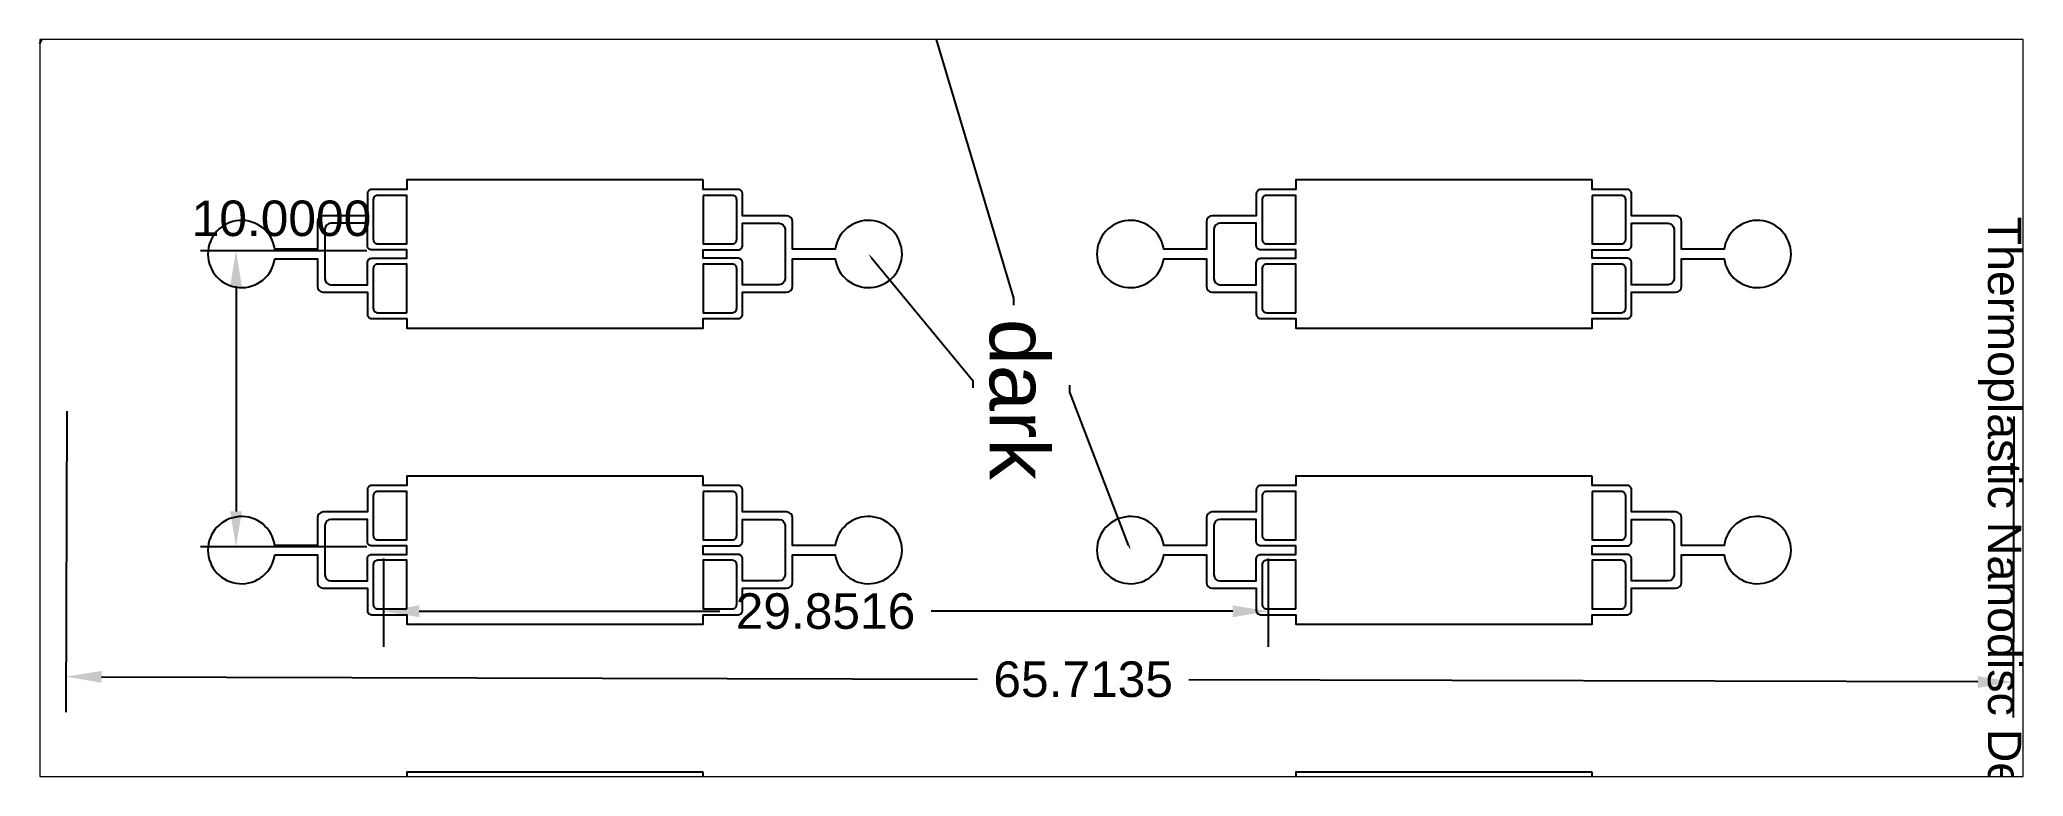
# Paper-space layout 'Layout4' of a CAD drawing. Header units: millimetres. Extents: x 0.2 to 10.3, y 2.2 to 5.9.
# The model-space entities are those that its viewports show. They can reach past a viewport. Long polylines and large blocks are cut down to what shows.
import ezdxf
from ezdxf import colors
from ezdxf.entities.mleader import LeaderData, LeaderLine
from ezdxf.math import Vec2, Vec3

# ---------------------------------------------------------------- set-up
doc = ezdxf.new("R2010")
doc.units = ezdxf.units.MM
doc.header["$MEASUREMENT"] = 0
doc.layers.add('Instructions', color=3, linetype='Continuous')
doc.styles.get("Standard").update_dxf_attribs({"font": 'arial.ttf'})
doc.dimstyles.get("Standard").update_dxf_attribs({"dimtxt": 0.18, "dimasz": 0.18, "dimexe": 0.18, "dimexo": 0.0625, "dimgap": 0.09, "dimtad": 0, "dimtih": 1, "dimtoh": 1, "dimdec": 4, "dimzin": 0, "dimdsep": 46, "dimtxsty": 'Standard', "dimcen": 0.09, "dimadec": 0, "dimazin": 0, "dimtfac": 1, "dimtdec": 4, "dimtofl": 0, "dimtmove": 0, "dimatfit": 3, "dimfxl": 1, "dimtolj": 1, "dimtzin": 0, "dimarcsym": 0})

# ---------------------------------------------------------------- blocks, each defined once
blk = doc.blocks.new('*D21')
at = {"color": 0, "lineweight": -2, "transparency": 16777216}
for p, q in [((0.369, 4.046), (0.365, 2.521)), ((10.223, 4.019), (10.219, 2.494)), ((0.546, 2.7), (4.978, 2.688)), ((10.04, 2.674), (6.047, 2.685))]:
    blk.add_line(p, q, dxfattribs=at)
at = {"color": 0, "transparency": 16777216}
for points in [[(0.546, 2.73), (0.545, 2.67), (0.366, 2.701)], [(10.04, 2.704), (10.04, 2.644), (10.22, 2.674)]]:
    blk.add_solid(points, dxfattribs=at)
at = {"layer": 'Defpoints', "color": 0, "transparency": 16777216}
for p in [(0.369, 4.108), (10.223, 4.081), (10.22, 2.674)]:
    blk.add_point(p, dxfattribs=at)
at = {"color": 0, "transparency": 16777216, "insert": (5.513, 2.687), "char_height": 0.18, "attachment_point": 5}
blk.add_mtext('\\A1;65.7135', dxfattribs=at)
blk = doc.blocks.new('*D22')
at = {"color": 0, "lineweight": -2, "transparency": 16777216}
for p, q in [((1.973, 3.299), (1.973, 2.852)), ((6.45, 3.299), (6.45, 2.852)), ((2.153, 3.032), (3.674, 3.032)), ((6.27, 3.032), (4.744, 3.032))]:
    blk.add_line(p, q, dxfattribs=at)
at = {"color": 0, "transparency": 16777216}
for points in [[(2.153, 3.062), (2.153, 3.002), (1.973, 3.032)], [(6.27, 3.062), (6.27, 3.002), (6.45, 3.032)]]:
    blk.add_solid(points, dxfattribs=at)
at = {"layer": 'Defpoints', "color": 0, "transparency": 16777216}
for p in [(1.973, 3.362), (6.45, 3.362), (6.45, 3.032)]:
    blk.add_point(p, dxfattribs=at)
at = {"color": 0, "transparency": 16777216, "insert": (4.209, 3.032), "char_height": 0.18, "attachment_point": 5}
blk.add_mtext('\\A1;29.8516', dxfattribs=at)
blk = doc.blocks.new('*D23')
at = {"color": 0, "lineweight": -2, "transparency": 16777216}
for p, q in [((1.888, 4.858), (1.046, 4.858)), ((1.226, 4.678), (1.226, 3.538)), ((1.888, 3.358), (1.046, 3.358))]:
    blk.add_line(p, q, dxfattribs=at)
at = {"color": 0, "transparency": 16777216}
for points in [[(1.196, 4.678), (1.256, 4.678), (1.226, 4.858)], [(1.196, 3.538), (1.256, 3.538), (1.226, 3.358)]]:
    blk.add_solid(points, dxfattribs=at)
at = {"layer": 'Defpoints', "color": 0, "transparency": 16777216}
for p in [(1.951, 4.858), (1.226, 3.358), (1.951, 3.358)]:
    blk.add_point(p, dxfattribs=at)
at = {"color": 0, "transparency": 16777216, "insert": (1.456, 5.021), "char_height": 0.18, "attachment_point": 5}
blk.add_mtext('\\A1;10.0000', dxfattribs=at)

msp = doc.modelspace()

# ---------------------------------------------------------------- linework, layer by layer
for points in [[(107.984, 57.913), (107.984, 47.913), (108.303, 47.913), (108.303, 46.731, 0.428465), (108.453, 46.581), (109.195, 46.581), (109.195, 45.095, 0.409969), (109.395, 44.895), (110.324, 44.895), (110.324, 44.177), (110.324, 43.459), (110.324, 43.459, 14.106487), (110.644, 43.459), (110.644, 43.459), (110.644, 44.177), (110.644, 44.895), (111.573, 44.895, 0.409969), (111.773, 45.095), (111.773, 46.581), (112.515, 46.581, 0.428465), (112.665, 46.731), (112.665, 47.913), (112.984, 47.913), (112.984, 57.913), (112.665, 57.913), (112.665, 59.095, 0.428465), (112.515, 59.245), (111.773, 59.245), (111.773, 60.731, 0.409969), (111.573, 60.931), (110.644, 60.931), (110.644, 61.649), (110.644, 62.368), (110.644, 62.368, 14.106487), (110.324, 62.368), (110.324, 62.368), (110.324, 61.649), (110.324, 60.931), (109.395, 60.931, 0.409969), (109.195, 60.731), (109.195, 59.245), (108.453, 59.245, 0.428465), (108.303, 59.095), (108.303, 57.913), (107.984, 57.913)], [(117.984, 57.913), (117.984, 47.913), (118.303, 47.913), (118.303, 46.731, 0.428465), (118.453, 46.581), (119.195, 46.581), (119.195, 45.095, 0.409969), (119.395, 44.895), (120.324, 44.895), (120.324, 44.177), (120.324, 43.459), (120.324, 43.459, 14.106487), (120.644, 43.459), (120.644, 43.459), (120.644, 44.177), (120.644, 44.895), (121.573, 44.895, 0.409969), (121.773, 45.095), (121.773, 46.581), (122.515, 46.581, 0.428465), (122.665, 46.731), (122.665, 47.913), (122.984, 47.913), (122.984, 57.913), (122.665, 57.913), (122.665, 59.095, 0.428465), (122.515, 59.245), (121.773, 59.245), (121.773, 60.731, 0.409969), (121.573, 60.931), (120.644, 60.931), (120.644, 61.649), (120.644, 62.368), (120.644, 62.368, 14.106487), (120.324, 62.368), (120.324, 62.368), (120.324, 61.649), (120.324, 60.931), (119.395, 60.931, 0.409969), (119.195, 60.731), (119.195, 59.245), (118.453, 59.245, 0.428465), (118.303, 59.095), (118.303, 57.913), (117.984, 57.913)], [(127.984, 57.913), (127.984, 47.913), (128.303, 47.913), (128.303, 46.731, 0.428465), (128.453, 46.581), (129.195, 46.581)], [(129.195, 59.245), (128.453, 59.245, 0.428465), (128.303, 59.095), (128.303, 57.913), (127.984, 57.913)], [(110.324, 60.678), (111.321, 60.678, -0.409969), (111.521, 60.478), (111.521, 59.245), (110.779, 59.245, 0.428465), (110.629, 59.095), (110.629, 57.913), (110.34, 57.913), (110.34, 59.095, 0.428465), (110.19, 59.245), (109.448, 59.245), (109.448, 60.478, -0.409969), (109.648, 60.678), (110.644, 60.678)], [(120.324, 60.678), (121.321, 60.678, -0.409969), (121.521, 60.478), (121.521, 59.245), (120.779, 59.245, 0.428465), (120.629, 59.095), (120.629, 57.913), (120.34, 57.913), (120.34, 59.095, 0.428465), (120.19, 59.245), (119.448, 59.245), (119.448, 60.478, -0.409969), (119.648, 60.678), (120.644, 60.678)], [(110.324, 45.148), (111.321, 45.148, 0.409969), (111.521, 45.348), (111.521, 46.581), (110.779, 46.581, -0.428465), (110.629, 46.731), (110.629, 47.913), (110.34, 47.913), (110.34, 46.731, -0.428465), (110.19, 46.581), (109.448, 46.581), (109.448, 45.348, 0.409969), (109.648, 45.148), (110.644, 45.148)], [(120.324, 45.148), (121.321, 45.148, 0.409969), (121.521, 45.348), (121.521, 46.581), (120.779, 46.581, -0.428465), (120.629, 46.731), (120.629, 47.913), (120.34, 47.913), (120.34, 46.731, -0.428465), (120.19, 46.581), (119.448, 46.581), (119.448, 45.348, 0.409969), (119.648, 45.148), (120.644, 45.148)], [(107.984, 27.913), (107.984, 17.913), (108.303, 17.913), (108.303, 16.731, 0.428465), (108.453, 16.581), (109.195, 16.581), (109.195, 15.095, 0.409969), (109.395, 14.895), (110.324, 14.895), (110.324, 14.177), (110.324, 13.459), (110.324, 13.459, 14.106487), (110.644, 13.459), (110.644, 13.459), (110.644, 14.177), (110.644, 14.895), (111.573, 14.895, 0.409969), (111.773, 15.095), (111.773, 16.581), (112.515, 16.581, 0.428465), (112.665, 16.731), (112.665, 17.913), (112.984, 17.913), (112.984, 27.913), (112.665, 27.913), (112.665, 29.095, 0.428465), (112.515, 29.245), (111.773, 29.245), (111.773, 30.731, 0.409969), (111.573, 30.931), (110.644, 30.931), (110.644, 31.649), (110.644, 32.368), (110.644, 32.368, 14.106487), (110.324, 32.368), (110.324, 32.368), (110.324, 31.649), (110.324, 30.931), (109.395, 30.931, 0.409969), (109.195, 30.731), (109.195, 29.245), (108.453, 29.245, 0.428465), (108.303, 29.095), (108.303, 27.913), (107.984, 27.913)], [(117.984, 27.913), (117.984, 17.913), (118.303, 17.913), (118.303, 16.731, 0.428465), (118.453, 16.581), (119.195, 16.581), (119.195, 15.095, 0.409969), (119.395, 14.895), (120.324, 14.895), (120.324, 14.177), (120.324, 13.459), (120.324, 13.459, 14.106487), (120.644, 13.459), (120.644, 13.459), (120.644, 14.177), (120.644, 14.895), (121.573, 14.895, 0.409969), (121.773, 15.095), (121.773, 16.581), (122.515, 16.581, 0.428465), (122.665, 16.731), (122.665, 17.913), (122.984, 17.913), (122.984, 27.913), (122.665, 27.913), (122.665, 29.095, 0.428465), (122.515, 29.245), (121.773, 29.245), (121.773, 30.731, 0.409969), (121.573, 30.931), (120.644, 30.931), (120.644, 31.649), (120.644, 32.368), (120.644, 32.368, 14.106487), (120.324, 32.368), (120.324, 32.368), (120.324, 31.649), (120.324, 30.931), (119.395, 30.931, 0.409969), (119.195, 30.731), (119.195, 29.245), (118.453, 29.245, 0.428465), (118.303, 29.095), (118.303, 27.913), (117.984, 27.913)], [(127.984, 27.913), (127.984, 17.913), (128.303, 17.913), (128.303, 16.731, 0.428465), (128.453, 16.581), (129.195, 16.581)], [(129.195, 29.245), (128.453, 29.245, 0.428465), (128.303, 29.095), (128.303, 27.913), (127.984, 27.913)], [(110.324, 30.678), (111.321, 30.678, -0.409969), (111.521, 30.478), (111.521, 29.245), (110.779, 29.245, 0.428465), (110.629, 29.095), (110.629, 27.913), (110.34, 27.913), (110.34, 29.095, 0.428465), (110.19, 29.245), (109.448, 29.245), (109.448, 30.478, -0.409969), (109.648, 30.678), (110.644, 30.678)], [(120.324, 30.678), (121.321, 30.678, -0.409969), (121.521, 30.478), (121.521, 29.245), (120.779, 29.245, 0.428465), (120.629, 29.095), (120.629, 27.913), (120.34, 27.913), (120.34, 29.095, 0.428465), (120.19, 29.245), (119.448, 29.245), (119.448, 30.478, -0.409969), (119.648, 30.678), (120.644, 30.678)], [(110.324, 15.148), (111.321, 15.148, 0.409969), (111.521, 15.348), (111.521, 16.581), (110.779, 16.581, -0.428465), (110.629, 16.731), (110.629, 17.913), (110.34, 17.913), (110.34, 16.731, -0.428465), (110.19, 16.581), (109.448, 16.581), (109.448, 15.348, 0.409969), (109.648, 15.148), (110.644, 15.148)], [(120.324, 15.148), (121.321, 15.148, 0.409969), (121.521, 15.348), (121.521, 16.581), (120.779, 16.581, -0.428465), (120.629, 16.731), (120.629, 17.913), (120.34, 17.913), (120.34, 16.731, -0.428465), (120.19, 16.581), (119.448, 16.581), (119.448, 15.348, 0.409969), (119.648, 15.148), (120.644, 15.148)]]:
    msp.add_lwpolyline(points, format="xyb")
for points in [[(108.503, 57.913), (110.14, 57.913), (110.14, 58.896, 0.428465), (109.99, 59.046), (109.448, 59.046), (108.653, 59.046, 0.428465), (108.503, 58.896)], [(112.466, 58.896, 0.428465), (112.316, 59.046), (111.521, 59.046), (110.978, 59.046, 0.428465), (110.828, 58.896), (110.828, 57.913), (112.466, 57.913)], [(118.503, 57.913), (120.14, 57.913), (120.14, 58.896, 0.428465), (119.99, 59.046), (119.448, 59.046), (118.653, 59.046, 0.428465), (118.503, 58.896)], [(122.466, 58.896, 0.428465), (122.316, 59.046), (121.521, 59.046), (120.978, 59.046, 0.428465), (120.828, 58.896), (120.828, 57.913), (122.466, 57.913)], [(108.503, 46.931, 0.428465), (108.653, 46.781), (109.448, 46.781), (109.99, 46.781, 0.428465), (110.14, 46.931), (110.14, 47.913), (108.503, 47.913)], [(112.466, 47.913), (110.828, 47.913), (110.828, 46.931, 0.428465), (110.978, 46.781), (111.521, 46.781), (112.316, 46.781, 0.428465), (112.466, 46.931)], [(118.503, 46.931, 0.428465), (118.653, 46.781), (119.448, 46.781), (119.99, 46.781, 0.428465), (120.14, 46.931), (120.14, 47.913), (118.503, 47.913)], [(122.466, 47.913), (120.828, 47.913), (120.828, 46.931, 0.428465), (120.978, 46.781), (121.521, 46.781), (122.316, 46.781, 0.428465), (122.466, 46.931)], [(108.503, 27.913), (110.14, 27.913), (110.14, 28.896, 0.428465), (109.99, 29.046), (109.448, 29.046), (108.653, 29.046, 0.428465), (108.503, 28.896)], [(112.466, 28.896, 0.428465), (112.316, 29.046), (111.521, 29.046), (110.978, 29.046, 0.428465), (110.828, 28.896), (110.828, 27.913), (112.466, 27.913)], [(118.503, 27.913), (120.14, 27.913), (120.14, 28.896, 0.428465), (119.99, 29.046), (119.448, 29.046), (118.653, 29.046, 0.428465), (118.503, 28.896)], [(122.466, 28.896, 0.428465), (122.316, 29.046), (121.521, 29.046), (120.978, 29.046, 0.428465), (120.828, 28.896), (120.828, 27.913), (122.466, 27.913)], [(108.503, 16.931, 0.428465), (108.653, 16.781), (109.448, 16.781), (109.99, 16.781, 0.428465), (110.14, 16.931), (110.14, 17.913), (108.503, 17.913)], [(112.466, 17.913), (110.828, 17.913), (110.828, 16.931, 0.428465), (110.978, 16.781), (111.521, 16.781), (112.316, 16.781, 0.428465), (112.466, 16.931)], [(118.503, 16.931, 0.428465), (118.653, 16.781), (119.448, 16.781), (119.99, 16.781, 0.428465), (120.14, 16.931), (120.14, 17.913), (118.503, 17.913)], [(122.466, 17.913), (120.828, 17.913), (120.828, 16.931, 0.428465), (120.978, 16.781), (121.521, 16.781), (122.316, 16.781, 0.428465), (122.466, 16.931)]]:
    msp.add_lwpolyline(points, format="xyb", close=True)
msp.add_circle((119.386, 40.068), 38.1)

# ---------------------------------------------------------------- texts
at = {"insert": (109.223, 72.397), "char_height": 1.125, "width": 24.33085, "attachment_point": 1}
msp.add_mtext('Thermoplastic Nanodisc Design 1', dxfattribs=at)
at = {"layer": 'Instructions'}
msp.add_text('dark', height=2, dxfattribs=at).set_placement((112.674, 37.583))

# ---------------------------------------------------------------- leaders
ml = msp.add_multileader_mtext('Standard', dxfattribs=at)
ml.set_content('', color=256)
ml.set_leader_properties()
ml.build(insert=Vec2(0, 0))
ml.multileader.update_dxf_attribs({"dogleg_length": 0.36, "arrow_head_size": 0.18})
ctx = ml.context
ctx.base_point, ctx.char_height, ctx.arrow_head_size, ctx.landing_gap_size, ctx.plane_origin = Vec3(114.729, 40.285), 0.18, 0.18, 0.09, Vec3(114.835, 38.025)
ctx.text_align_type = 2
notes = []
notes.append((ctx, [(0, (1, 1, 0), (115.153, 40.285), (-1, 0), 0.244, [(0, [(120.484, 42.336)], 0, [])])]))
ctx.mtext.insert, ctx.mtext.alignment, ctx.mtext.flow_direction = Vec3(114.819, 40.375), 3, 5
ml = msp.add_multileader_mtext('Standard', dxfattribs=at)
ml.set_content('', color=256)
ml.set_leader_properties()
ml.build(insert=Vec2(0, 0))
ml.multileader.update_dxf_attribs({"dogleg_length": 0.36, "arrow_head_size": 0.18})
ctx = ml.context
ctx.base_point, ctx.char_height, ctx.arrow_head_size, ctx.landing_gap_size, ctx.plane_origin = Vec3(112.217, 38.384), 0.18, 0.18, 0.09, Vec3(112.323, 36.123)
notes.append((ctx, [(1, (1, 1, 0), (111.973, 38.384), (1, 0), 0.244, [(0, [(100.202, 34.865)], 0, [])])]))
ctx.mtext.insert, ctx.mtext.flow_direction = Vec3(112.307, 38.474), 5
ml = msp.add_multileader_mtext('Standard', dxfattribs=at)
ml.set_content('', color=256)
ml.set_leader_properties()
ml.build(insert=Vec2(0, 0))
ml.multileader.update_dxf_attribs({"dogleg_length": 0.36, "arrow_head_size": 0.18})
ctx = ml.context
ctx.base_point, ctx.char_height, ctx.arrow_head_size, ctx.landing_gap_size, ctx.plane_origin = Vec3(114.999, 37.009), 0.18, 0.18, 0.09, Vec3(115.104, 34.749)
notes.append((ctx, [(1, (1, 1, 0), (114.755, 37.009), (1, 0), 0.244, [(0, [(110.484, 33.49)], 0, [])])]))
ctx.mtext.insert, ctx.mtext.flow_direction = Vec3(115.089, 37.099), 5
for ctx, leaders in notes:
    for number, flags, end, landing, length, lines in leaders:
        leader = LeaderData()
        leader.index, (leader.has_last_leader_line, leader.has_dogleg_vector, leader.attachment_direction) = number, flags
        leader.last_leader_point, leader.dogleg_vector, leader.dogleg_length = Vec3(end), Vec3(landing), length
        for number, points, colour, breaks in lines:
            line = LeaderLine()
            line.index, line.vertices, line.color, line.breaks = number, Vec3.list(points), colors.encode_raw_color(colour), breaks
            leader.lines.append(line)
        ctx.leaders.append(leader)

psp = doc.layouts.new('Layout4')

# ---------------------------------------------------------------- dimensions: what is measured, and where the dimension line sits
for base, p1, p2, angle, override, picture, middle, dimtype in [((1.226007, 3.358065), (1.950987, 4.857619), (1.950987, 3.358065), 90, {"dimlfac": -6.668649, "dimtmove": 2}, '*D23', (1.455609, 5.021423), 160), ((10.219605, 2.673729), (0.369428, 4.10837), (10.223482, 4.081229), 359.8421898, {"dimlfac": -6.668649}, '*D21', (5.512597, 2.686694), 161)]:
    dim = psp.add_linear_dim(base=base, p1=p1, p2=p2, angle=angle, dimstyle='Standard', override=override)
    dim.commit()
    dim.dimension.update_dxf_attribs({"geometry": picture, "text_midpoint": middle, "dimtype": dimtype})
dim = psp.add_linear_dim(base=(6.449889, 3.032172), p1=(1.973484, 3.361813), p2=(6.449889, 3.361813), dimstyle='Standard', override={"dimlfac": -6.668649})
dim.commit()
dim.dimension.update_dxf_attribs({"geometry": '*D22', "text_midpoint": (4.209006, 3.032172), "dimtype": 160})

# ---------------------------------------------------------------- viewports
at = {"layer": '0', "view_target_point": (81.227505, 38.958197), "view_twist_angle": 270}
psp.add_viewport(center=(5.251507, 4.061537), size=(10.038352, 3.73075795), view_center_point=(0.035762, -34.45712), view_height=24.87911472, dxfattribs=at).dxf.unprotected_set("ltscale", 0)

doc.saveas('drawing.dxf')
